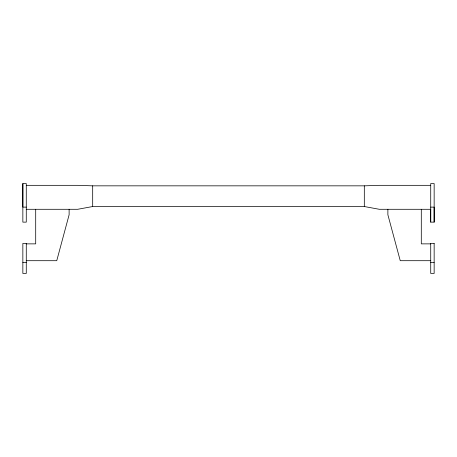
<?xml version="1.0" encoding="UTF-8"?>
<svg xmlns="http://www.w3.org/2000/svg" width="457" height="457" viewBox="0 0 457 457"><rect width="100%" height="100%" fill="white"/><g stroke="black" fill="none" stroke-linecap="round" stroke-linejoin="round"><path stroke-width="0.69" d="M22.85 183.571L22.85 222.131L26.278 222.131L26.278 183.571L22.85 183.571L22.85 207.124L26.278 207.124M430.723 222.131L430.723 183.571L434.15 183.571L434.15 222.131L430.723 222.131L430.723 209.169M434.15 222.131L434.15 207.124L430.723 207.124M430.723 209.289L379.31 209.289L364.315 206.53L92.685 206.53L77.69 209.289L26.278 209.289M26.278 185.331L77.69 185.331L92.685 185.839L364.315 185.839L379.31 185.331L430.723 185.331M26.278 243.867L35.703 243.867L35.703 209.289M430.723 243.867L421.297 243.867L421.297 209.289M26.278 260.701L56.748 260.701L69.121 214.767L69.121 209.289M430.723 260.701L400.252 260.701L387.879 214.767L387.879 209.289M22.85 262.598L26.278 262.598M430.723 262.598L434.15 262.598M364.315 185.839L364.315 206.53M92.685 185.839L92.685 206.53M26.278 243.438L22.85 243.438L22.85 273.429L26.278 273.429L26.278 243.438M434.15 243.438L430.723 243.438L430.723 273.429L434.15 273.429L434.15 243.438"/></g></svg>
